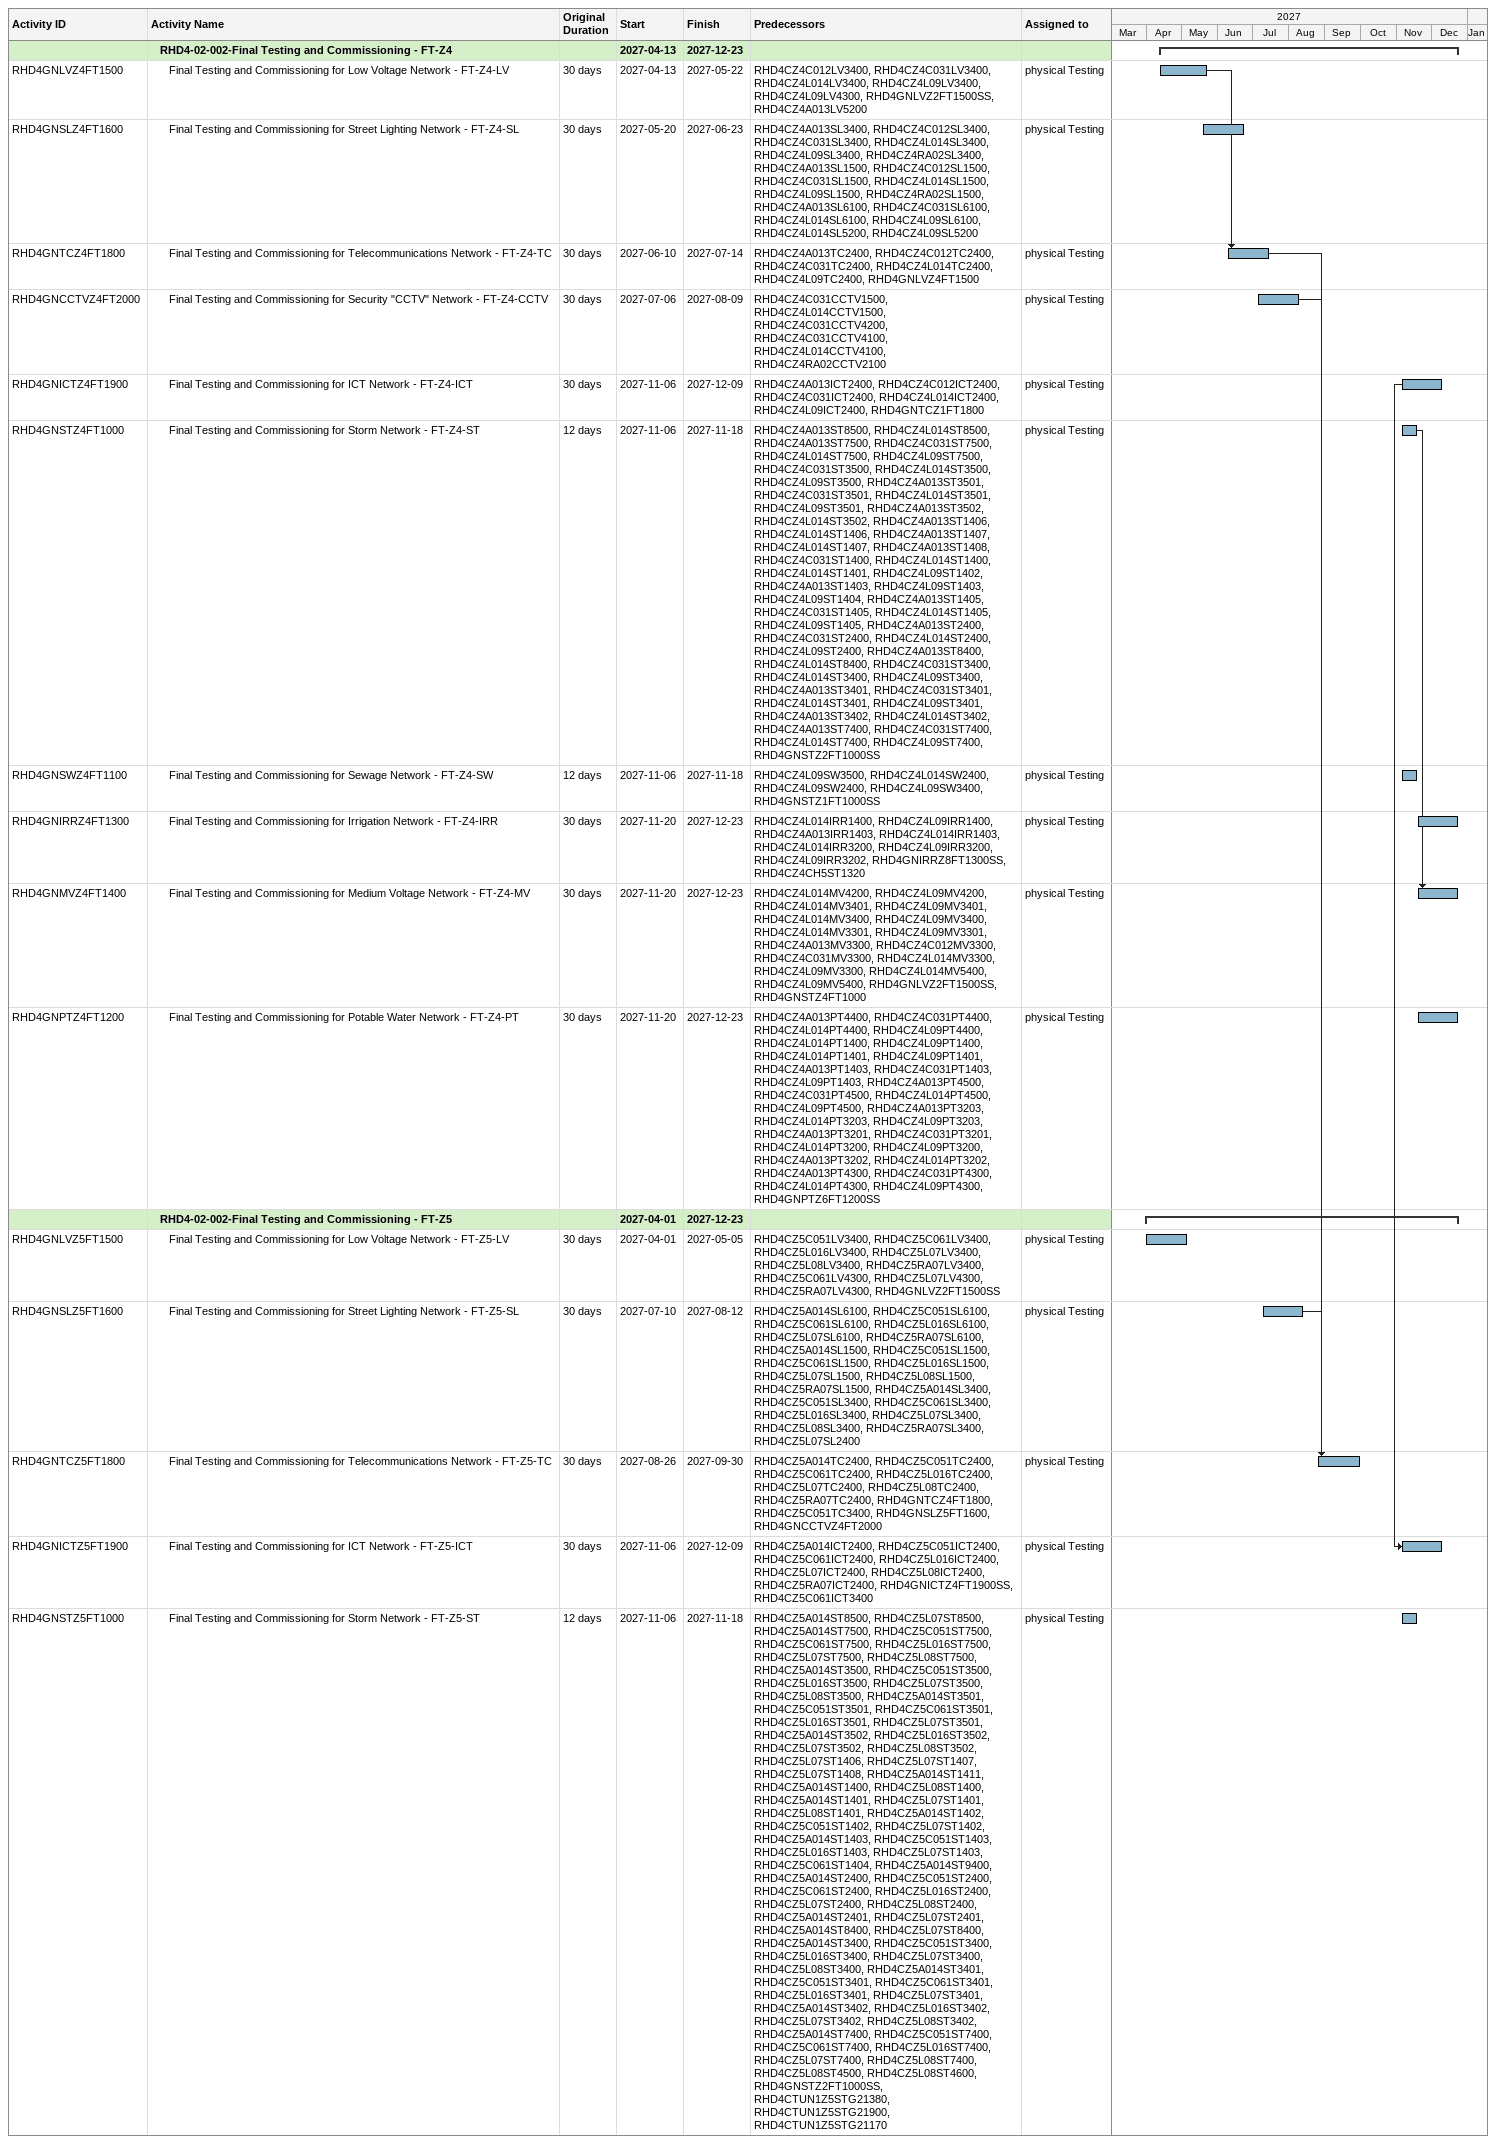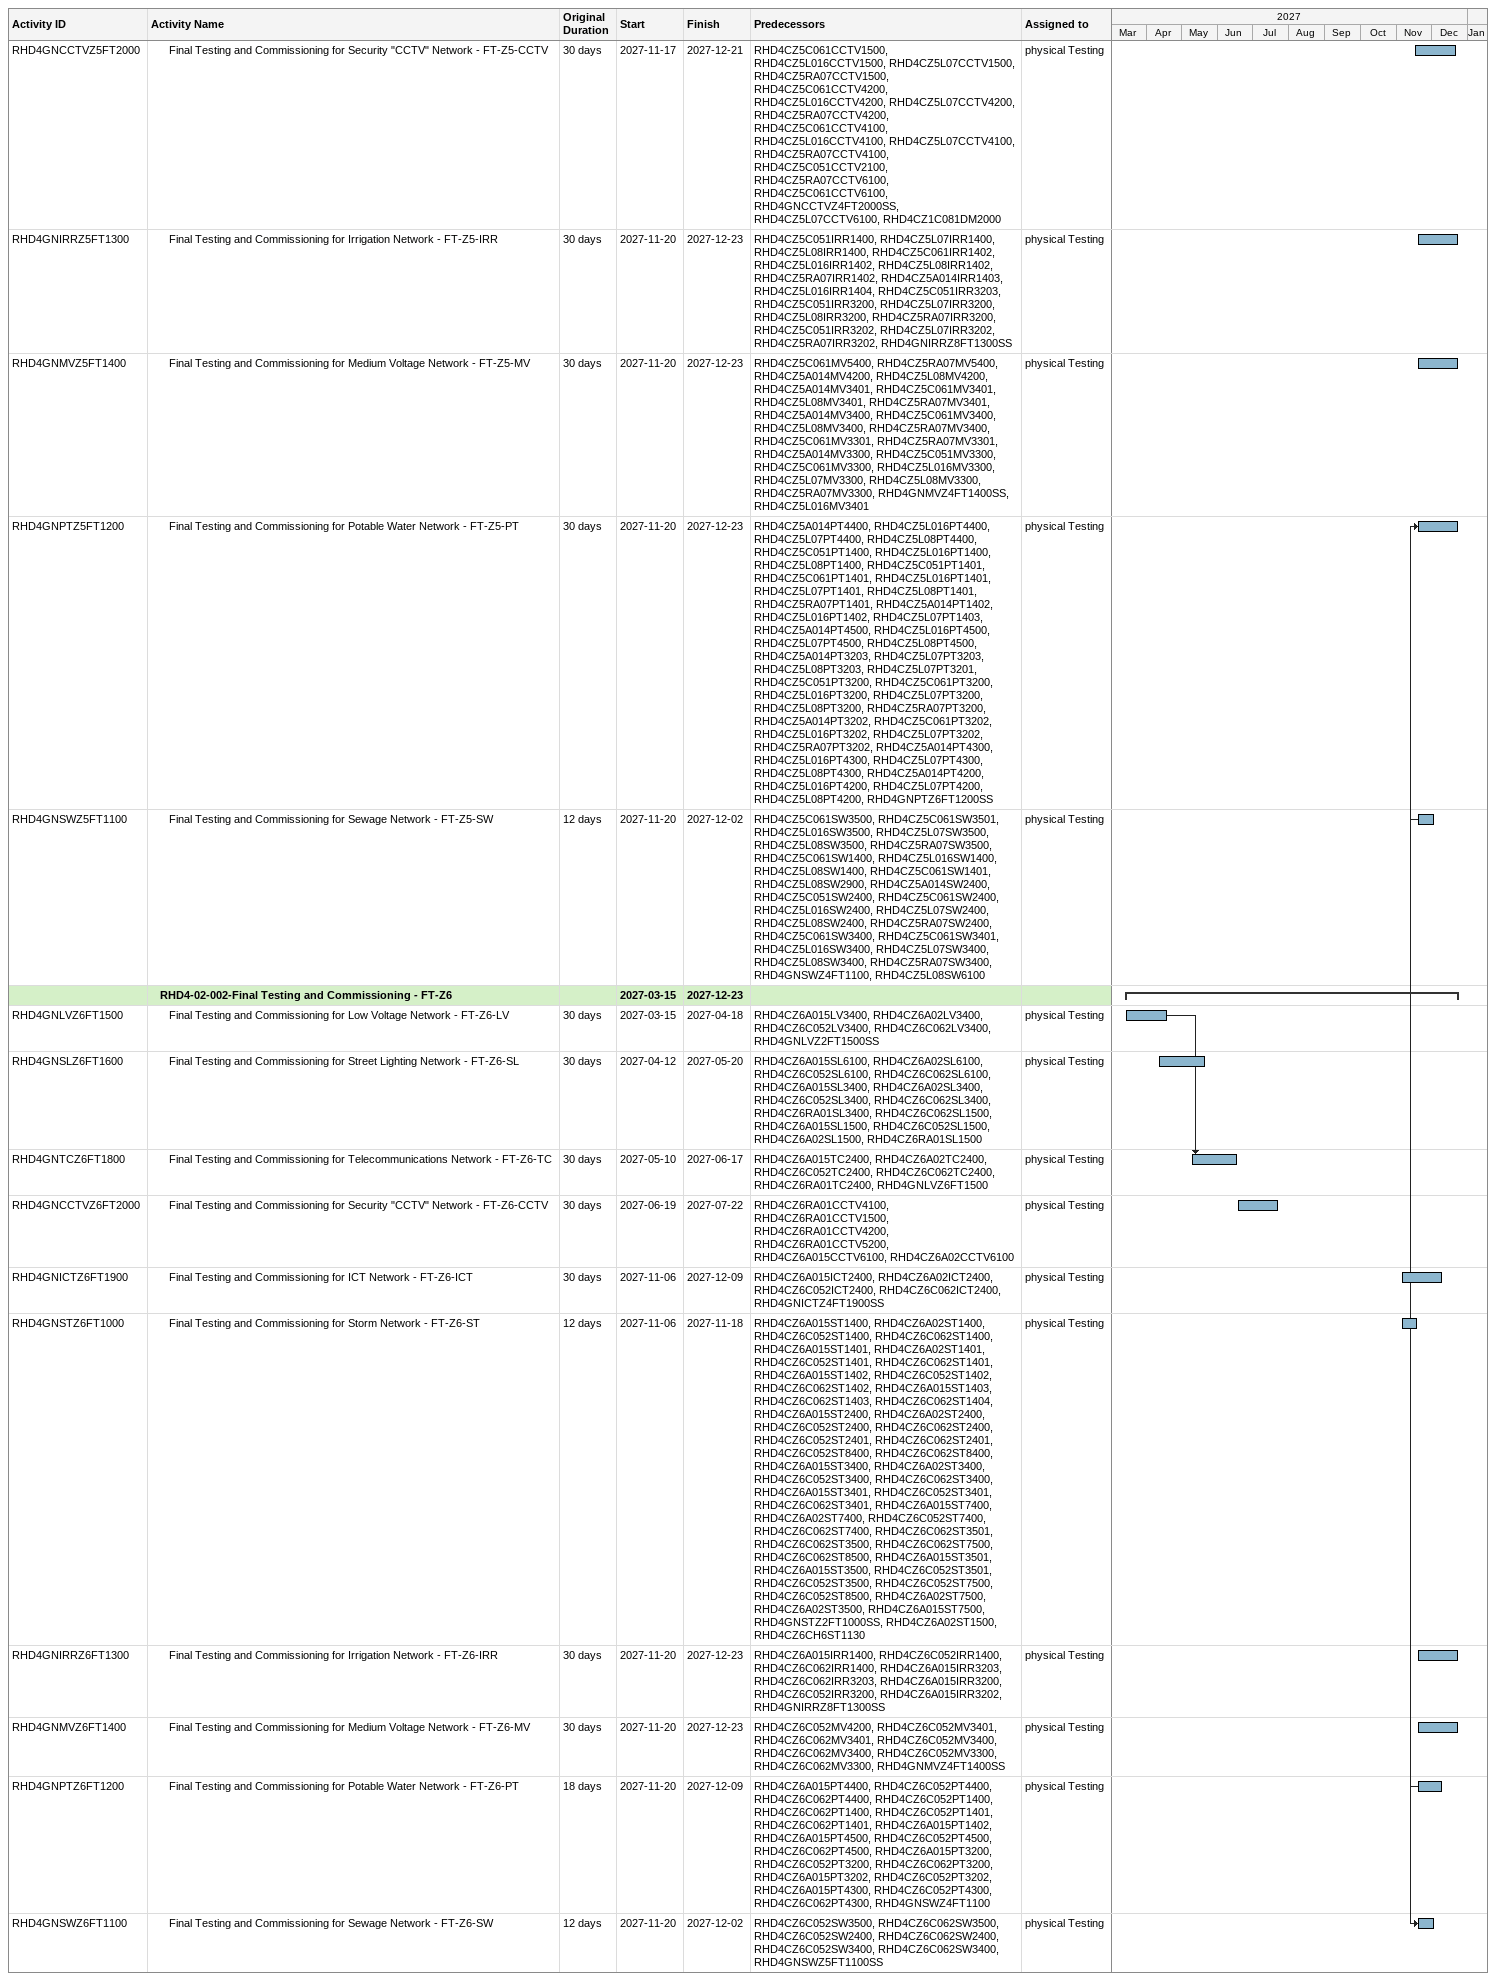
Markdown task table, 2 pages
| ID | Level | Task | Original duration | Start | Finish | Predecessors | Resources |
|---|---|---|---|---|---|---|---|
|  | 2 | **RHD4-02-002-Final Testing and Commissioning - FT-Z4** |  | 2027-04-13 | 2027-12-23 |  |  |
| RHD4GNLVZ4FT1500 | 3 | Final Testing and Commissioning for Low Voltage Network - FT-Z4-LV | 30d | 2027-04-13 | 2027-05-22 | RHD4CZ4C012LV3400, RHD4CZ4C031LV3400, RHD4CZ4L014LV3400, RHD4CZ4L09LV3400, RHD4CZ4L09LV4300, RHD4GNLVZ2FT1500SS, RHD4CZ4A013LV5200 | physical Testing |
| RHD4GNSLZ4FT1600 | 3 | Final Testing and Commissioning for Street Lighting Network - FT-Z4-SL | 30d | 2027-05-20 | 2027-06-23 | RHD4CZ4A013SL3400, RHD4CZ4C012SL3400, RHD4CZ4C031SL3400, RHD4CZ4L014SL3400, RHD4CZ4L09SL3400, RHD4CZ4RA02SL3400, RHD4CZ4A013SL1500, RHD4CZ4C012SL1500, RHD4CZ4C031SL1500, RHD4CZ4L014SL1500, RHD4CZ4L09SL1500, RHD4CZ4RA02SL1500, RHD4CZ4A013SL6100, RHD4CZ4C031SL6100, RHD4CZ4L014SL6100, RHD4CZ4L09SL6100, RHD4CZ4L014SL5200, RHD4CZ4L09SL5200 | physical Testing |
| RHD4GNTCZ4FT1800 | 3 | Final Testing and Commissioning for Telecommunications Network - FT-Z4-TC | 30d | 2027-06-10 | 2027-07-14 | RHD4CZ4A013TC2400, RHD4CZ4C012TC2400, RHD4CZ4C031TC2400, RHD4CZ4L014TC2400, RHD4CZ4L09TC2400, RHD4GNLVZ4FT1500 | physical Testing |
| RHD4GNCCTVZ4FT2000 | 3 | Final Testing and Commissioning for Security "CCTV" Network - FT-Z4-CCTV | 30d | 2027-07-06 | 2027-08-09 | RHD4CZ4C031CCTV1500, RHD4CZ4L014CCTV1500, RHD4CZ4C031CCTV4200, RHD4CZ4C031CCTV4100, RHD4CZ4L014CCTV4100, RHD4CZ4RA02CCTV2100 | physical Testing |
| RHD4GNICTZ4FT1900 | 3 | Final Testing and Commissioning for ICT Network - FT-Z4-ICT | 30d | 2027-11-06 | 2027-12-09 | RHD4CZ4A013ICT2400, RHD4CZ4C012ICT2400, RHD4CZ4C031ICT2400, RHD4CZ4L014ICT2400, RHD4CZ4L09ICT2400, RHD4GNTCZ1FT1800 | physical Testing |
| RHD4GNSTZ4FT1000 | 3 | Final Testing and Commissioning for Storm Network - FT-Z4-ST | 12d | 2027-11-06 | 2027-11-18 | RHD4CZ4A013ST8500, RHD4CZ4L014ST8500, RHD4CZ4A013ST7500, RHD4CZ4C031ST7500, RHD4CZ4L014ST7500, RHD4CZ4L09ST7500, RHD4CZ4C031ST3500, RHD4CZ4L014ST3500, RHD4CZ4L09ST3500, RHD4CZ4A013ST3501, RHD4CZ4C031ST3501, RHD4CZ4L014ST3501, RHD4CZ4L09ST3501, RHD4CZ4A013ST3502, RHD4CZ4L014ST3502, RHD4CZ4A013ST1406, RHD4CZ4L014ST1406, RHD4CZ4A013ST1407, RHD4CZ4L014ST1407, RHD4CZ4A013ST1408, RHD4CZ4C031ST1400, RHD4CZ4L014ST1400, RHD4CZ4L014ST1401, RHD4CZ4L09ST1402, RHD4CZ4A013ST1403, RHD4CZ4L09ST1403, RHD4CZ4L09ST1404, RHD4CZ4A013ST1405, RHD4CZ4C031ST1405, RHD4CZ4L014ST1405, RHD4CZ4L09ST1405, RHD4CZ4A013ST2400, RHD4CZ4C031ST2400, RHD4CZ4L014ST2400, RHD4CZ4L09ST2400, RHD4CZ4A013ST8400, RHD4CZ4L014ST8400, RHD4CZ4C031ST3400, RHD4CZ4L014ST3400, RHD4CZ4L09ST3400, RHD4CZ4A013ST3401, RHD4CZ4C031ST3401, RHD4CZ4L014ST3401, RHD4CZ4L09ST3401, RHD4CZ4A013ST3402, RHD4CZ4L014ST3402, RHD4CZ4A013ST7400, RHD4CZ4C031ST7400, RHD4CZ4L014ST7400, RHD4CZ4L09ST7400, RHD4GNSTZ2FT1000SS | physical Testing |
| RHD4GNSWZ4FT1100 | 3 | Final Testing and Commissioning for Sewage Network - FT-Z4-SW | 12d | 2027-11-06 | 2027-11-18 | RHD4CZ4L09SW3500, RHD4CZ4L014SW2400, RHD4CZ4L09SW2400, RHD4CZ4L09SW3400, RHD4GNSTZ1FT1000SS | physical Testing |
| RHD4GNIRRZ4FT1300 | 3 | Final Testing and Commissioning for Irrigation Network - FT-Z4-IRR | 30d | 2027-11-20 | 2027-12-23 | RHD4CZ4L014IRR1400, RHD4CZ4L09IRR1400, RHD4CZ4A013IRR1403, RHD4CZ4L014IRR1403, RHD4CZ4L014IRR3200, RHD4CZ4L09IRR3200, RHD4CZ4L09IRR3202, RHD4GNIRRZ8FT1300SS, RHD4CZ4CH5ST1320 | physical Testing |
| RHD4GNMVZ4FT1400 | 3 | Final Testing and Commissioning for Medium Voltage Network - FT-Z4-MV | 30d | 2027-11-20 | 2027-12-23 | RHD4CZ4L014MV4200, RHD4CZ4L09MV4200, RHD4CZ4L014MV3401, RHD4CZ4L09MV3401, RHD4CZ4L014MV3400, RHD4CZ4L09MV3400, RHD4CZ4L014MV3301, RHD4CZ4L09MV3301, RHD4CZ4A013MV3300, RHD4CZ4C012MV3300, RHD4CZ4C031MV3300, RHD4CZ4L014MV3300, RHD4CZ4L09MV3300, RHD4CZ4L014MV5400, RHD4CZ4L09MV5400, RHD4GNLVZ2FT1500SS, RHD4GNSTZ4FT1000 | physical Testing |
| RHD4GNPTZ4FT1200 | 3 | Final Testing and Commissioning for Potable Water Network - FT-Z4-PT | 30d | 2027-11-20 | 2027-12-23 | RHD4CZ4A013PT4400, RHD4CZ4C031PT4400, RHD4CZ4L014PT4400, RHD4CZ4L09PT4400, RHD4CZ4L014PT1400, RHD4CZ4L09PT1400, RHD4CZ4L014PT1401, RHD4CZ4L09PT1401, RHD4CZ4A013PT1403, RHD4CZ4C031PT1403, RHD4CZ4L09PT1403, RHD4CZ4A013PT4500, RHD4CZ4C031PT4500, RHD4CZ4L014PT4500, RHD4CZ4L09PT4500, RHD4CZ4A013PT3203, RHD4CZ4L014PT3203, RHD4CZ4L09PT3203, RHD4CZ4A013PT3201, RHD4CZ4C031PT3201, RHD4CZ4L014PT3200, RHD4CZ4L09PT3200, RHD4CZ4A013PT3202, RHD4CZ4L014PT3202, RHD4CZ4A013PT4300, RHD4CZ4C031PT4300, RHD4CZ4L014PT4300, RHD4CZ4L09PT4300, RHD4GNPTZ6FT1200SS | physical Testing |
|  | 2 | **RHD4-02-002-Final Testing and Commissioning - FT-Z5** |  | 2027-04-01 | 2027-12-23 |  |  |
| RHD4GNLVZ5FT1500 | 3 | Final Testing and Commissioning for Low Voltage Network - FT-Z5-LV | 30d | 2027-04-01 | 2027-05-05 | RHD4CZ5C051LV3400, RHD4CZ5C061LV3400, RHD4CZ5L016LV3400, RHD4CZ5L07LV3400, RHD4CZ5L08LV3400, RHD4CZ5RA07LV3400, RHD4CZ5C061LV4300, RHD4CZ5L07LV4300, RHD4CZ5RA07LV4300, RHD4GNLVZ2FT1500SS | physical Testing |
| RHD4GNSLZ5FT1600 | 3 | Final Testing and Commissioning for Street Lighting Network - FT-Z5-SL | 30d | 2027-07-10 | 2027-08-12 | RHD4CZ5A014SL6100, RHD4CZ5C051SL6100, RHD4CZ5C061SL6100, RHD4CZ5L016SL6100, RHD4CZ5L07SL6100, RHD4CZ5RA07SL6100, RHD4CZ5A014SL1500, RHD4CZ5C051SL1500, RHD4CZ5C061SL1500, RHD4CZ5L016SL1500, RHD4CZ5L07SL1500, RHD4CZ5L08SL1500, RHD4CZ5RA07SL1500, RHD4CZ5A014SL3400, RHD4CZ5C051SL3400, RHD4CZ5C061SL3400, RHD4CZ5L016SL3400, RHD4CZ5L07SL3400, RHD4CZ5L08SL3400, RHD4CZ5RA07SL3400, RHD4CZ5L07SL2400 | physical Testing |
| RHD4GNTCZ5FT1800 | 3 | Final Testing and Commissioning for Telecommunications Network - FT-Z5-TC | 30d | 2027-08-26 | 2027-09-30 | RHD4CZ5A014TC2400, RHD4CZ5C051TC2400, RHD4CZ5C061TC2400, RHD4CZ5L016TC2400, RHD4CZ5L07TC2400, RHD4CZ5L08TC2400, RHD4CZ5RA07TC2400, RHD4GNTCZ4FT1800, RHD4CZ5C051TC3400, RHD4GNSLZ5FT1600, RHD4GNCCTVZ4FT2000 | physical Testing |
| RHD4GNICTZ5FT1900 | 3 | Final Testing and Commissioning for ICT Network - FT-Z5-ICT | 30d | 2027-11-06 | 2027-12-09 | RHD4CZ5A014ICT2400, RHD4CZ5C051ICT2400, RHD4CZ5C061ICT2400, RHD4CZ5L016ICT2400, RHD4CZ5L07ICT2400, RHD4CZ5L08ICT2400, RHD4CZ5RA07ICT2400, RHD4GNICTZ4FT1900SS, RHD4CZ5C061ICT3400 | physical Testing |
| RHD4GNSTZ5FT1000 | 3 | Final Testing and Commissioning for Storm Network - FT-Z5-ST | 12d | 2027-11-06 | 2027-11-18 | RHD4CZ5A014ST8500, RHD4CZ5L07ST8500, RHD4CZ5A014ST7500, RHD4CZ5C051ST7500, RHD4CZ5C061ST7500, RHD4CZ5L016ST7500, RHD4CZ5L07ST7500, RHD4CZ5L08ST7500, RHD4CZ5A014ST3500, RHD4CZ5C051ST3500, RHD4CZ5L016ST3500, RHD4CZ5L07ST3500, RHD4CZ5L08ST3500, RHD4CZ5A014ST3501, RHD4CZ5C051ST3501, RHD4CZ5C061ST3501, RHD4CZ5L016ST3501, RHD4CZ5L07ST3501, RHD4CZ5A014ST3502, RHD4CZ5L016ST3502, RHD4CZ5L07ST3502, RHD4CZ5L08ST3502, RHD4CZ5L07ST1406, RHD4CZ5L07ST1407, RHD4CZ5L07ST1408, RHD4CZ5A014ST1411, RHD4CZ5A014ST1400, RHD4CZ5L08ST1400, RHD4CZ5A014ST1401, RHD4CZ5L07ST1401, RHD4CZ5L08ST1401, RHD4CZ5A014ST1402, RHD4CZ5C051ST1402, RHD4CZ5L07ST1402, RHD4CZ5A014ST1403, RHD4CZ5C051ST1403, RHD4CZ5L016ST1403, RHD4CZ5L07ST1403, RHD4CZ5C061ST1404, RHD4CZ5A014ST9400, RHD4CZ5A014ST2400, RHD4CZ5C051ST2400, RHD4CZ5C061ST2400, RHD4CZ5L016ST2400, RHD4CZ5L07ST2400, RHD4CZ5L08ST2400, RHD4CZ5A014ST2401, RHD4CZ5L07ST2401, RHD4CZ5A014ST8400, RHD4CZ5L07ST8400, RHD4CZ5A014ST3400, RHD4CZ5C051ST3400, RHD4CZ5L016ST3400, RHD4CZ5L07ST3400, RHD4CZ5L08ST3400, RHD4CZ5A014ST3401, RHD4CZ5C051ST3401, RHD4CZ5C061ST3401, RHD4CZ5L016ST3401, RHD4CZ5L07ST3401, RHD4CZ5A014ST3402, RHD4CZ5L016ST3402, RHD4CZ5L07ST3402, RHD4CZ5L08ST3402, RHD4CZ5A014ST7400, RHD4CZ5C051ST7400, RHD4CZ5C061ST7400, RHD4CZ5L016ST7400, RHD4CZ5L07ST7400, RHD4CZ5L08ST7400, RHD4CZ5L08ST4500, RHD4CZ5L08ST4600, RHD4GNSTZ2FT1000SS, RHD4CTUN1Z5STG21380, RHD4CTUN1Z5STG21900, RHD4CTUN1Z5STG21170 | physical Testing |
| RHD4GNCCTVZ5FT2000 | 3 | Final Testing and Commissioning for Security "CCTV" Network - FT-Z5-CCTV | 30d | 2027-11-17 | 2027-12-21 | RHD4CZ5C061CCTV1500, RHD4CZ5L016CCTV1500, RHD4CZ5L07CCTV1500, RHD4CZ5RA07CCTV1500, RHD4CZ5C061CCTV4200, RHD4CZ5L016CCTV4200, RHD4CZ5L07CCTV4200, RHD4CZ5RA07CCTV4200, RHD4CZ5C061CCTV4100, RHD4CZ5L016CCTV4100, RHD4CZ5L07CCTV4100, RHD4CZ5RA07CCTV4100, RHD4CZ5C051CCTV2100, RHD4CZ5RA07CCTV6100, RHD4CZ5C061CCTV6100, RHD4GNCCTVZ4FT2000SS, RHD4CZ5L07CCTV6100, RHD4CZ1C081DM2000 | physical Testing |
| RHD4GNIRRZ5FT1300 | 3 | Final Testing and Commissioning for Irrigation Network - FT-Z5-IRR | 30d | 2027-11-20 | 2027-12-23 | RHD4CZ5C051IRR1400, RHD4CZ5L07IRR1400, RHD4CZ5L08IRR1400, RHD4CZ5C061IRR1402, RHD4CZ5L016IRR1402, RHD4CZ5L08IRR1402, RHD4CZ5RA07IRR1402, RHD4CZ5A014IRR1403, RHD4CZ5L016IRR1404, RHD4CZ5C051IRR3203, RHD4CZ5C051IRR3200, RHD4CZ5L07IRR3200, RHD4CZ5L08IRR3200, RHD4CZ5RA07IRR3200, RHD4CZ5C051IRR3202, RHD4CZ5L07IRR3202, RHD4CZ5RA07IRR3202, RHD4GNIRRZ8FT1300SS | physical Testing |
| RHD4GNMVZ5FT1400 | 3 | Final Testing and Commissioning for Medium Voltage Network - FT-Z5-MV | 30d | 2027-11-20 | 2027-12-23 | RHD4CZ5C061MV5400, RHD4CZ5RA07MV5400, RHD4CZ5A014MV4200, RHD4CZ5L08MV4200, RHD4CZ5A014MV3401, RHD4CZ5C061MV3401, RHD4CZ5L08MV3401, RHD4CZ5RA07MV3401, RHD4CZ5A014MV3400, RHD4CZ5C061MV3400, RHD4CZ5L08MV3400, RHD4CZ5RA07MV3400, RHD4CZ5C061MV3301, RHD4CZ5RA07MV3301, RHD4CZ5A014MV3300, RHD4CZ5C051MV3300, RHD4CZ5C061MV3300, RHD4CZ5L016MV3300, RHD4CZ5L07MV3300, RHD4CZ5L08MV3300, RHD4CZ5RA07MV3300, RHD4GNMVZ4FT1400SS, RHD4CZ5L016MV3401 | physical Testing |
| RHD4GNPTZ5FT1200 | 3 | Final Testing and Commissioning for Potable Water Network - FT-Z5-PT | 30d | 2027-11-20 | 2027-12-23 | RHD4CZ5A014PT4400, RHD4CZ5L016PT4400, RHD4CZ5L07PT4400, RHD4CZ5L08PT4400, RHD4CZ5C051PT1400, RHD4CZ5L016PT1400, RHD4CZ5L08PT1400, RHD4CZ5C051PT1401, RHD4CZ5C061PT1401, RHD4CZ5L016PT1401, RHD4CZ5L07PT1401, RHD4CZ5L08PT1401, RHD4CZ5RA07PT1401, RHD4CZ5A014PT1402, RHD4CZ5L016PT1402, RHD4CZ5L07PT1403, RHD4CZ5A014PT4500, RHD4CZ5L016PT4500, RHD4CZ5L07PT4500, RHD4CZ5L08PT4500, RHD4CZ5A014PT3203, RHD4CZ5L07PT3203, RHD4CZ5L08PT3203, RHD4CZ5L07PT3201, RHD4CZ5C051PT3200, RHD4CZ5C061PT3200, RHD4CZ5L016PT3200, RHD4CZ5L07PT3200, RHD4CZ5L08PT3200, RHD4CZ5RA07PT3200, RHD4CZ5A014PT3202, RHD4CZ5C061PT3202, RHD4CZ5L016PT3202, RHD4CZ5L07PT3202, RHD4CZ5RA07PT3202, RHD4CZ5A014PT4300, RHD4CZ5L016PT4300, RHD4CZ5L07PT4300, RHD4CZ5L08PT4300, RHD4CZ5A014PT4200, RHD4CZ5L016PT4200, RHD4CZ5L07PT4200, RHD4CZ5L08PT4200, RHD4GNPTZ6FT1200SS | physical Testing |
| RHD4GNSWZ5FT1100 | 3 | Final Testing and Commissioning for Sewage Network - FT-Z5-SW | 12d | 2027-11-20 | 2027-12-02 | RHD4CZ5C061SW3500, RHD4CZ5C061SW3501, RHD4CZ5L016SW3500, RHD4CZ5L07SW3500, RHD4CZ5L08SW3500, RHD4CZ5RA07SW3500, RHD4CZ5C061SW1400, RHD4CZ5L016SW1400, RHD4CZ5L08SW1400, RHD4CZ5C061SW1401, RHD4CZ5L08SW2900, RHD4CZ5A014SW2400, RHD4CZ5C051SW2400, RHD4CZ5C061SW2400, RHD4CZ5L016SW2400, RHD4CZ5L07SW2400, RHD4CZ5L08SW2400, RHD4CZ5RA07SW2400, RHD4CZ5C061SW3400, RHD4CZ5C061SW3401, RHD4CZ5L016SW3400, RHD4CZ5L07SW3400, RHD4CZ5L08SW3400, RHD4CZ5RA07SW3400, RHD4GNSWZ4FT1100, RHD4CZ5L08SW6100 | physical Testing |
|  | 2 | **RHD4-02-002-Final Testing and Commissioning - FT-Z6** |  | 2027-03-15 | 2027-12-23 |  |  |
| RHD4GNLVZ6FT1500 | 3 | Final Testing and Commissioning for Low Voltage Network - FT-Z6-LV | 30d | 2027-03-15 | 2027-04-18 | RHD4CZ6A015LV3400, RHD4CZ6A02LV3400, RHD4CZ6C052LV3400, RHD4CZ6C062LV3400, RHD4GNLVZ2FT1500SS | physical Testing |
| RHD4GNSLZ6FT1600 | 3 | Final Testing and Commissioning for Street Lighting Network - FT-Z6-SL | 30d | 2027-04-12 | 2027-05-20 | RHD4CZ6A015SL6100, RHD4CZ6A02SL6100, RHD4CZ6C052SL6100, RHD4CZ6C062SL6100, RHD4CZ6A015SL3400, RHD4CZ6A02SL3400, RHD4CZ6C052SL3400, RHD4CZ6C062SL3400, RHD4CZ6RA01SL3400, RHD4CZ6C062SL1500, RHD4CZ6A015SL1500, RHD4CZ6C052SL1500, RHD4CZ6A02SL1500, RHD4CZ6RA01SL1500 | physical Testing |
| RHD4GNTCZ6FT1800 | 3 | Final Testing and Commissioning for Telecommunications Network - FT-Z6-TC | 30d | 2027-05-10 | 2027-06-17 | RHD4CZ6A015TC2400, RHD4CZ6A02TC2400, RHD4CZ6C052TC2400, RHD4CZ6C062TC2400, RHD4CZ6RA01TC2400, RHD4GNLVZ6FT1500 | physical Testing |
| RHD4GNCCTVZ6FT2000 | 3 | Final Testing and Commissioning for Security "CCTV" Network - FT-Z6-CCTV | 30d | 2027-06-19 | 2027-07-22 | RHD4CZ6RA01CCTV4100, RHD4CZ6RA01CCTV1500, RHD4CZ6RA01CCTV4200, RHD4CZ6RA01CCTV5200, RHD4CZ6A015CCTV6100, RHD4CZ6A02CCTV6100 | physical Testing |
| RHD4GNICTZ6FT1900 | 3 | Final Testing and Commissioning for ICT Network - FT-Z6-ICT | 30d | 2027-11-06 | 2027-12-09 | RHD4CZ6A015ICT2400, RHD4CZ6A02ICT2400, RHD4CZ6C052ICT2400, RHD4CZ6C062ICT2400, RHD4GNICTZ4FT1900SS | physical Testing |
| RHD4GNSTZ6FT1000 | 3 | Final Testing and Commissioning for Storm Network - FT-Z6-ST | 12d | 2027-11-06 | 2027-11-18 | RHD4CZ6A015ST1400, RHD4CZ6A02ST1400, RHD4CZ6C052ST1400, RHD4CZ6C062ST1400, RHD4CZ6A015ST1401, RHD4CZ6A02ST1401, RHD4CZ6C052ST1401, RHD4CZ6C062ST1401, RHD4CZ6A015ST1402, RHD4CZ6C052ST1402, RHD4CZ6C062ST1402, RHD4CZ6A015ST1403, RHD4CZ6C062ST1403, RHD4CZ6C062ST1404, RHD4CZ6A015ST2400, RHD4CZ6A02ST2400, RHD4CZ6C052ST2400, RHD4CZ6C062ST2400, RHD4CZ6C052ST2401, RHD4CZ6C062ST2401, RHD4CZ6C052ST8400, RHD4CZ6C062ST8400, RHD4CZ6A015ST3400, RHD4CZ6A02ST3400, RHD4CZ6C052ST3400, RHD4CZ6C062ST3400, RHD4CZ6A015ST3401, RHD4CZ6C052ST3401, RHD4CZ6C062ST3401, RHD4CZ6A015ST7400, RHD4CZ6A02ST7400, RHD4CZ6C052ST7400, RHD4CZ6C062ST7400, RHD4CZ6C062ST3501, RHD4CZ6C062ST3500, RHD4CZ6C062ST7500, RHD4CZ6C062ST8500, RHD4CZ6A015ST3501, RHD4CZ6A015ST3500, RHD4CZ6C052ST3501, RHD4CZ6C052ST3500, RHD4CZ6C052ST7500, RHD4CZ6C052ST8500, RHD4CZ6A02ST7500, RHD4CZ6A02ST3500, RHD4CZ6A015ST7500, RHD4GNSTZ2FT1000SS, RHD4CZ6A02ST1500, RHD4CZ6CH6ST1130 | physical Testing |
| RHD4GNIRRZ6FT1300 | 3 | Final Testing and Commissioning for Irrigation Network - FT-Z6-IRR | 30d | 2027-11-20 | 2027-12-23 | RHD4CZ6A015IRR1400, RHD4CZ6C052IRR1400, RHD4CZ6C062IRR1400, RHD4CZ6A015IRR3203, RHD4CZ6C062IRR3203, RHD4CZ6A015IRR3200, RHD4CZ6C052IRR3200, RHD4CZ6A015IRR3202, RHD4GNIRRZ8FT1300SS | physical Testing |
| RHD4GNMVZ6FT1400 | 3 | Final Testing and Commissioning for Medium Voltage Network - FT-Z6-MV | 30d | 2027-11-20 | 2027-12-23 | RHD4CZ6C052MV4200, RHD4CZ6C052MV3401, RHD4CZ6C062MV3401, RHD4CZ6C052MV3400, RHD4CZ6C062MV3400, RHD4CZ6C052MV3300, RHD4CZ6C062MV3300, RHD4GNMVZ4FT1400SS | physical Testing |
| RHD4GNPTZ6FT1200 | 3 | Final Testing and Commissioning for Potable Water Network - FT-Z6-PT | 18d | 2027-11-20 | 2027-12-09 | RHD4CZ6A015PT4400, RHD4CZ6C052PT4400, RHD4CZ6C062PT4400, RHD4CZ6C052PT1400, RHD4CZ6C062PT1400, RHD4CZ6C052PT1401, RHD4CZ6C062PT1401, RHD4CZ6A015PT1402, RHD4CZ6A015PT4500, RHD4CZ6C052PT4500, RHD4CZ6C062PT4500, RHD4CZ6A015PT3200, RHD4CZ6C052PT3200, RHD4CZ6C062PT3200, RHD4CZ6A015PT3202, RHD4CZ6C052PT3202, RHD4CZ6A015PT4300, RHD4CZ6C052PT4300, RHD4CZ6C062PT4300, RHD4GNSWZ4FT1100 | physical Testing |
| RHD4GNSWZ6FT1100 | 3 | Final Testing and Commissioning for Sewage Network - FT-Z6-SW | 12d | 2027-11-20 | 2027-12-02 | RHD4CZ6C052SW3500, RHD4CZ6C062SW3500, RHD4CZ6C052SW2400, RHD4CZ6C062SW2400, RHD4CZ6C052SW3400, RHD4CZ6C062SW3400, RHD4GNSWZ5FT1100SS | physical Testing |
